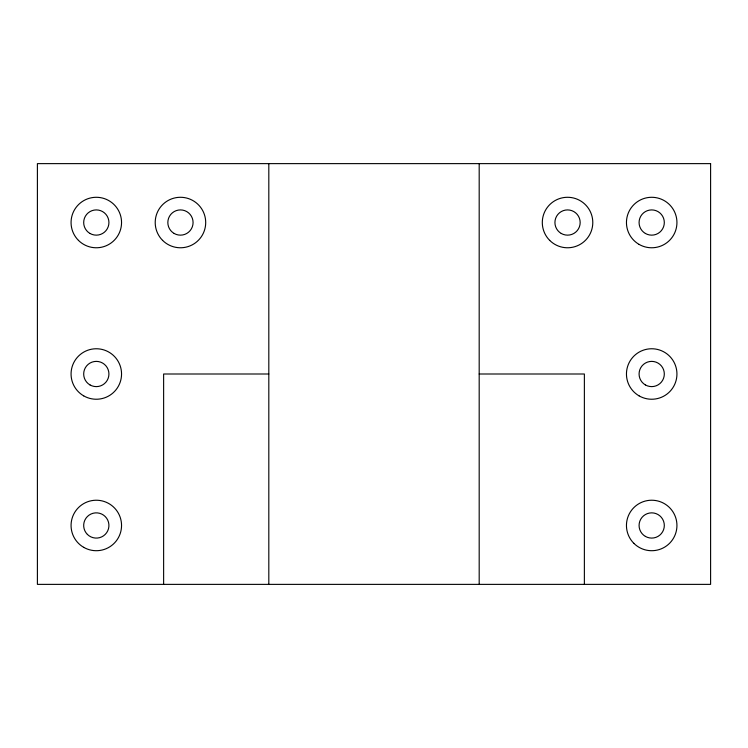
<?xml version="1.0" encoding="UTF-8"?>
<svg xmlns="http://www.w3.org/2000/svg" width="748" height="748" viewBox="0 0 748 748"><rect width="100%" height="100%" fill="white"/><g stroke="black" fill="none" stroke-linecap="round" stroke-linejoin="round"><path stroke-width="1.12" d="M268.812 374L163.625 374L163.625 584.375M479.188 374L584.375 374L584.375 584.375M479.188 163.625L479.188 584.375M268.812 163.625L268.812 584.375M710.6 163.625L37.4 163.625L37.4 584.375L710.6 584.375L710.6 163.625M89.994 233.46A12.623 12.623 0 0 0 108.928 222.53A12.623 12.623 0 0 0 89.994 211.6A12.623 12.623 0 0 0 89.994 233.46M89.994 384.93A12.623 12.623 0 0 0 108.928 374A12.623 12.623 0 0 0 89.994 363.07A12.623 12.623 0 0 0 89.994 384.93M645.384 233.46A12.623 12.623 0 0 0 664.317 222.53A12.623 12.623 0 0 0 645.384 211.6A12.623 12.623 0 0 0 645.384 233.46M645.384 384.93A12.623 12.623 0 0 0 664.317 374A12.623 12.623 0 0 0 645.384 363.07A12.623 12.623 0 0 0 645.384 384.93M645.384 536.4A12.623 12.623 0 0 0 664.317 525.47A12.623 12.623 0 0 0 645.384 514.54A12.623 12.623 0 0 0 645.384 536.4M87.376 534.399A12.623 12.623 0 0 0 108.497 528.733A12.623 12.623 0 0 0 93.042 513.278A12.623 12.623 0 0 0 87.376 534.399M78.456 240.379A25.245 25.245 0 0 0 120.69 229.066A25.245 25.245 0 0 0 89.769 198.145A25.245 25.245 0 0 0 78.456 240.379M83.683 395.86A25.245 25.245 0 0 0 121.55 374A25.245 25.245 0 0 0 83.683 352.14A25.245 25.245 0 0 0 83.683 395.86M83.683 547.33A25.245 25.245 0 0 0 121.55 525.47A25.245 25.245 0 0 0 83.683 503.61A25.245 25.245 0 0 0 83.683 547.33M639.072 244.39A25.245 25.245 0 0 0 676.94 222.53A25.245 25.245 0 0 0 639.072 200.67A25.245 25.245 0 0 0 639.072 244.39M639.072 395.86A25.245 25.245 0 0 0 676.94 374A25.245 25.245 0 0 0 639.072 352.14A25.245 25.245 0 0 0 639.072 395.86M633.846 543.319A25.245 25.245 0 0 0 676.08 532.006A25.245 25.245 0 0 0 645.159 501.085A25.245 25.245 0 0 0 633.846 543.319M561.234 233.46A12.623 12.623 0 0 0 580.168 222.53A12.623 12.623 0 0 0 561.234 211.6A12.623 12.623 0 0 0 561.234 233.46M549.696 240.379A25.245 25.245 0 0 0 591.93 229.066A25.245 25.245 0 0 0 561.009 198.145A25.245 25.245 0 0 0 549.696 240.379M174.144 233.46A12.623 12.623 0 0 0 193.078 222.53A12.623 12.623 0 0 0 174.144 211.6A12.623 12.623 0 0 0 174.144 233.46M162.606 240.379A25.245 25.245 0 0 0 204.84 229.066A25.245 25.245 0 0 0 173.919 198.145A25.245 25.245 0 0 0 162.606 240.379"/></g></svg>
